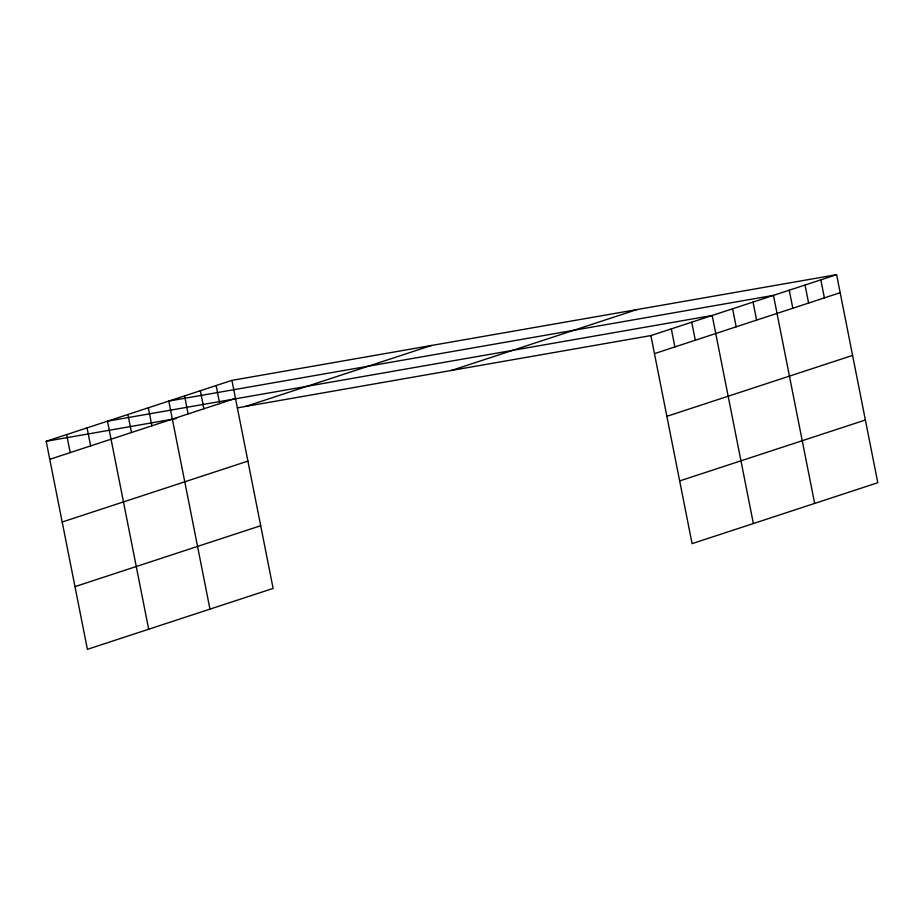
<?xml version="1.0" encoding="UTF-8"?>
<svg xmlns="http://www.w3.org/2000/svg" width="924" height="924" viewBox="0 0 924 924"><rect width="100%" height="100%" fill="white"/><g stroke="black" fill="none" stroke-linecap="round" stroke-linejoin="round"><path stroke-width="1.39" d="M231.924 380.365L273.111 588.415L87.399 649.329L46.2 441.291L231.924 380.365L836.601 274.671L877.8 482.709L692.076 543.635L650.889 335.585L836.601 274.671M49.769 459.32L235.493 398.394M245.749 406.41L431.462 345.484M451.339 370.466L637.063 309.54M62.185 522.025L247.909 461.099M654.458 353.626L840.182 292.7M74.983 586.625L260.695 525.71M666.874 416.331L852.586 355.405M679.66 480.93L865.384 420.004M46.2 441.291L176.461 418.514M237.433 407.865L650.889 335.585M820.824 279.845L824.393 297.874M805.035 285.019L808.604 303.06M789.246 290.205L792.815 308.235M814.656 503.43L773.457 295.38L168.78 401.074L209.967 609.124M753.037 302.079L756.606 320.12M732.605 308.778L736.174 326.819M753.372 523.527L712.173 315.488L107.484 421.182L148.683 629.232M691.741 322.187L695.31 340.217M671.321 328.886L674.89 346.916M216.135 385.539L219.704 403.58M200.346 390.725L203.915 408.755M184.557 395.899L188.126 413.929M148.348 407.784L151.917 425.814M127.916 414.483L131.485 432.513M87.064 427.881L90.633 445.922M66.632 434.58L70.201 452.621"/></g></svg>
